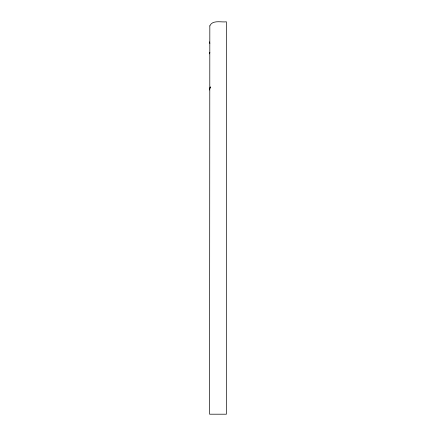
<?xml version="1.0" encoding="UTF-8"?>
<svg xmlns="http://www.w3.org/2000/svg" width="436" height="436" viewBox="0 0 436 436"><rect width="100%" height="100%" fill="white"/><g stroke="black" fill="none" stroke-linecap="round" stroke-linejoin="round"><path stroke-width="0.65" d="M209.591 90.034L209.825 88.121M209.591 53.857L209.825 52.266M209.591 89.113L210.528 86.878L210.059 87.707M209.591 41.851L209.825 43.464M209.825 25.882L209.591 414.2L226.409 414.2L226.409 21.8C221.297 22.536 212.545 19.631 209.825 25.882"/></g></svg>
